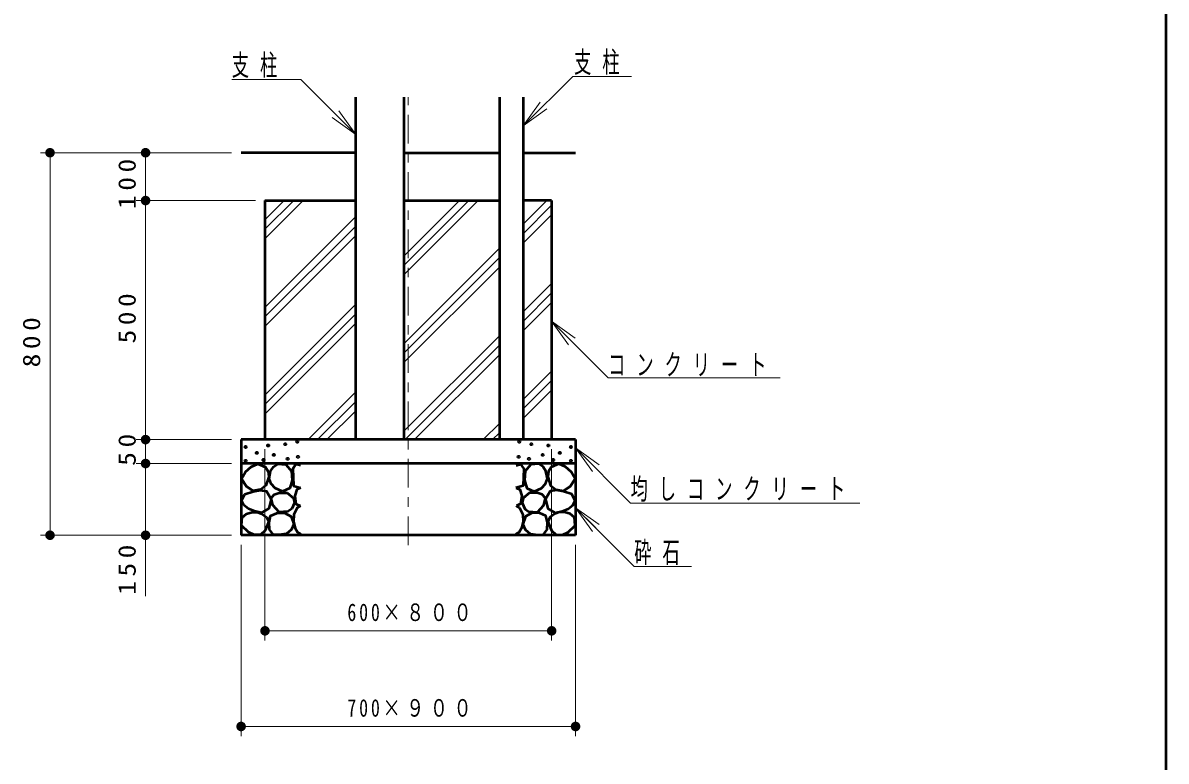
# Model space of a CAD drawing. Units: millimetres on the paper, with parts at other scales. Extents: x -385 to 0, y -594 to 267.
# Drawn here: x -119.6 to 0, y -515.5 to -438.3 of the extents above; entities that cross this region are included whole.
import ezdxf

# ---------------------------------------------------------------- set-up
doc = ezdxf.new("R2010")
doc.units = ezdxf.units.MM
doc.linetypes.add('USER2', pattern=[6, 3, -1, 1, -1])
doc.layers.add('LY_1', color=140, linetype='Continuous', lineweight=50)
doc.styles.add('ＭＳ ゴシック', font='')
doc.styles.get('ＭＳ ゴシック').set_extended_font_data('MS Gothic')

# ---------------------------------------------------------------- blocks, each defined once
blk = doc.blocks.new('filled_dot')
at = {"color": 0, "linetype": 'Continuous', "lineweight": -2, "const_width": 1.25}
blk.add_lwpolyline([(-0.625, 0, 1), (0.625, 0, 1)], format="xyb", close=True, dxfattribs=at)

msp = doc.modelspace()

# ---------------------------------------------------------------- linework, layer by layer
at = {"layer": 'LY_1', "color": 7}
for p, q in [((0, -594), (0, -327)), ((-84.849, -451.878), (-96.809, -451.878)), ((-79.769, -451.878), (-69.779, -451.878)), ((-67.279, -451.878), (-61.809, -451.878))]:
    msp.add_line(p, q, dxfattribs=at)
at = {"layer": 'LY_1', "color": 7, "lineweight": 13}
for p, q in [((-67.279, -449.065), (-62.108, -443.893)), ((-62.108, -443.893), (-55.959, -443.893)), ((-97.779, -444.204), (-90.563, -444.204)), ((-84.798, -449.969), (-90.563, -444.204)), ((-67.279, -449.065), (-65.512, -446.59)), ((-67.279, -449.065), (-65.158, -446.943)), ((-64.805, -447.297), (-67.279, -449.065)), ((-84.798, -449.969), (-87.273, -448.201)), ((-84.798, -449.969), (-86.919, -447.848)), ((-86.566, -447.494), (-84.798, -449.969)), ((-107.809, -451.878), (-117.809, -451.878)), ((-116.809, -491.878), (-116.809, -451.878)), ((-97.809, -451.878), (-107.809, -451.878)), ((-106.809, -456.878), (-106.809, -451.878)), ((-95.309, -456.878), (-107.809, -456.878)), ((-106.809, -481.878), (-106.809, -456.878)), ((-94.309, -458.894), (-92.294, -456.878)), ((-94.309, -459.884), (-91.304, -456.878)), ((-94.309, -460.874), (-90.314, -456.878)), ((-79.769, -462.682), (-73.966, -456.878)), ((-79.769, -463.672), (-72.976, -456.878)), ((-79.769, -464.662), (-71.986, -456.878)), ((-67.279, -459.356), (-64.802, -456.878)), ((-67.279, -460.346), (-64.309, -457.376)), ((-94.309, -468.058), (-84.849, -458.598)), ((-67.279, -461.336), (-64.309, -458.366)), ((-94.309, -469.048), (-84.849, -459.588)), ((-94.309, -470.038), (-84.849, -460.578)), ((-79.769, -471.846), (-69.779, -461.856)), ((-79.769, -472.836), (-69.779, -462.846)), ((-79.769, -473.826), (-69.779, -463.836)), ((-67.279, -468.52), (-64.309, -465.55)), ((-67.279, -469.51), (-64.309, -466.54)), ((-94.309, -477.222), (-84.849, -467.762)), ((-67.279, -470.5), (-64.309, -467.53)), ((-94.309, -478.212), (-84.849, -468.752)), ((-94.309, -479.202), (-84.849, -469.742)), ((-62.542, -471.973), (-64.309, -469.498)), ((-64.309, -469.498), (-61.835, -471.265)), ((-64.309, -469.498), (-62.188, -471.619)), ((-64.309, -469.498), (-58.393, -475.414)), ((-79.769, -481.01), (-69.779, -471.02)), ((-79.648, -481.878), (-69.779, -472.01)), ((-78.658, -481.878), (-69.779, -473)), ((-67.279, -477.684), (-64.309, -474.714)), ((-67.279, -478.674), (-64.309, -475.704)), ((-58.393, -475.414), (-40.393, -475.414)), ((-89.802, -481.878), (-84.849, -476.926)), ((-67.279, -479.664), (-64.309, -476.694)), ((-88.812, -481.878), (-84.849, -477.916)), ((-87.822, -481.878), (-84.849, -478.906)), ((-71.474, -481.878), (-69.779, -480.184)), ((-97.809, -481.878), (-107.809, -481.878)), ((-106.809, -484.378), (-106.809, -481.878)), ((-70.484, -481.878), (-69.779, -481.174)), ((-94.309, -482.878), (-94.309, -502.878)), ((-64.309, -482.878), (-64.309, -502.878)), ((-60.042, -485.229), (-61.809, -482.754)), ((-61.809, -482.754), (-59.335, -484.522)), ((-61.809, -482.754), (-59.688, -484.875)), ((-61.809, -482.754), (-56.047, -488.516)), ((-97.809, -484.378), (-107.809, -484.378)), ((-106.809, -498.248), (-106.809, -484.378)), ((-60.042, -491.473), (-61.809, -488.998)), ((-61.809, -488.998), (-59.335, -490.766)), ((-61.809, -488.998), (-59.688, -491.12)), ((-61.809, -488.998), (-55.664, -495.144)), ((-56.047, -488.516), (-32.047, -488.516)), ((-107.809, -491.878), (-117.809, -491.878)), ((-97.809, -491.878), (-107.809, -491.878)), ((-96.809, -492.878), (-96.809, -512.878)), ((-61.809, -492.878), (-61.809, -512.878)), ((-55.664, -495.144), (-49.664, -495.144)), ((-64.309, -501.878), (-94.309, -501.878)), ((-61.809, -511.878), (-96.809, -511.878))]:
    msp.add_line(p, q, dxfattribs=at)
at = {"layer": 'LY_1'}
for p, q in [((-84.849, -446.072), (-84.849, -481.878)), ((-79.769, -446.072), (-79.769, -481.878)), ((-69.779, -446.072), (-69.779, -481.878)), ((-67.279, -446.072), (-67.279, -481.878)), ((-94.309, -456.878), (-94.309, -481.878)), ((-94.309, -456.878), (-84.849, -456.878)), ((-79.769, -456.878), (-69.779, -456.878)), ((-64.309, -456.878), (-67.279, -456.878)), ((-64.309, -456.878), (-64.309, -481.878)), ((-96.809, -481.878), (-96.809, -491.878)), ((-61.809, -481.878), (-96.809, -481.878)), ((-61.809, -481.878), (-61.809, -491.878)), ((-61.809, -484.378), (-96.809, -484.378)), ((-61.809, -491.878), (-96.809, -491.878))]:
    msp.add_line(p, q, dxfattribs=at)
at = {"layer": 'LY_1', "color": 7, "linetype": 'USER2', "lineweight": 13}
msp.add_line((-79.309, -492.902), (-79.309, -446.072), dxfattribs=at)
at = {"layer": 'LY_1'}
for points in [[(-95.564, -487.238), (-96.234, -486.785), (-96.759, -485.97), (-96.343, -485.246), (-95.745, -484.739), (-95.057, -484.413), (-94.242, -484.757), (-93.972, -485.219), (-93.898, -485.753), (-94.206, -486.677), (-94.731, -487.111)], [(-92.465, -487.296), (-93.241, -486.951), (-93.661, -486.499), (-93.867, -485.937), (-93.716, -485.183), (-93.406, -484.726), (-92.961, -484.428), (-92.12, -484.471), (-91.537, -485.161), (-91.451, -486.132), (-91.71, -486.951)], [(-66.154, -487.296), (-65.377, -486.951), (-64.958, -486.499), (-64.752, -485.937), (-64.903, -485.183), (-65.213, -484.726), (-65.658, -484.428), (-66.499, -484.471), (-67.081, -485.161), (-67.168, -486.132), (-66.909, -486.951)], [(-63.055, -487.238), (-62.385, -486.785), (-61.86, -485.97), (-62.276, -485.246), (-62.874, -484.739), (-63.562, -484.413), (-64.377, -484.757), (-64.647, -485.219), (-64.721, -485.753), (-64.413, -486.677), (-63.888, -487.111)], [(-95.419, -489.375), (-96.053, -489.103), (-96.524, -488.743), (-96.759, -488.27), (-96.415, -487.582), (-95.546, -487.292), (-94.812, -487.157), (-94.169, -487.256), (-93.68, -488.107), (-93.898, -489.067), (-94.676, -489.52)], [(-92.832, -489.453), (-93.479, -488.741), (-93.651, -487.987), (-93.332, -487.631), (-92.81, -487.426), (-91.99, -487.426), (-91.343, -487.987), (-91.235, -488.483), (-91.516, -489.108), (-91.904, -489.41)], [(-65.787, -489.453), (-65.14, -488.741), (-64.968, -487.987), (-65.287, -487.631), (-65.809, -487.426), (-66.628, -487.426), (-67.276, -487.987), (-67.383, -488.483), (-67.103, -489.108), (-66.715, -489.41)], [(-63.2, -489.375), (-62.566, -489.103), (-62.095, -488.743), (-61.86, -488.27), (-62.204, -487.582), (-63.073, -487.292), (-63.807, -487.157), (-64.449, -487.256), (-64.938, -488.107), (-64.721, -489.067), (-63.942, -489.52)], [(-95.437, -491.82), (-96.053, -491.566), (-96.759, -490.86), (-96.687, -490.009), (-96.245, -489.628), (-95.654, -489.465), (-95.138, -489.48), (-94.64, -489.647), (-94.156, -489.986), (-93.898, -490.443), (-94.278, -491.367), (-94.749, -491.802)], [(-93.889, -490.532), (-93.716, -489.842), (-93.069, -489.561), (-92.271, -489.518), (-91.581, -489.906), (-91.279, -490.704), (-91.537, -491.265), (-92.055, -491.74), (-92.875, -491.847), (-93.457, -491.804), (-93.828, -491.273)], [(-64.73, -490.532), (-64.903, -489.842), (-65.55, -489.561), (-66.348, -489.518), (-67.038, -489.906), (-67.34, -490.704), (-67.081, -491.265), (-66.564, -491.74), (-65.744, -491.847), (-65.162, -491.804), (-64.79, -491.273)], [(-63.182, -491.82), (-62.566, -491.566), (-61.86, -490.86), (-61.932, -490.009), (-62.374, -489.628), (-62.964, -489.465), (-63.481, -489.48), (-63.979, -489.647), (-64.463, -489.986), (-64.721, -490.443), (-64.341, -491.367), (-63.87, -491.802)]]:
    msp.add_lwpolyline(points, close=True, dxfattribs=at)
for points in [[(-90.596, -484.594), (-91.067, -484.431), (-91.392, -484.938), (-91.356, -485.753), (-91.32, -486.695), (-90.578, -486.912)], [(-68.023, -484.594), (-67.552, -484.431), (-67.226, -484.938), (-67.263, -485.753), (-67.299, -486.695), (-68.041, -486.912)], [(-90.596, -486.93), (-90.994, -487.111), (-91.175, -487.763), (-91.067, -488.578), (-90.614, -488.795)], [(-68.023, -486.93), (-67.625, -487.111), (-67.444, -487.763), (-67.552, -488.578), (-68.005, -488.795)], [(-90.596, -488.795), (-90.958, -489.013), (-91.302, -489.701), (-91.338, -490.425), (-91.157, -491.15), (-90.904, -491.548), (-90.559, -491.783)], [(-68.023, -488.795), (-67.661, -489.013), (-67.317, -489.701), (-67.281, -490.425), (-67.462, -491.15), (-67.715, -491.548), (-68.059, -491.783)]]:
    msp.add_lwpolyline(points, dxfattribs=at)
for centre in [(-90.931, -482.105), (-67.688, -482.105), (-96.325, -482.647), (-95.164, -483.267), (-93.976, -482.492), (-92.195, -482.363), (-66.423, -482.363), (-64.642, -482.492), (-63.455, -483.267), (-62.294, -482.647), (-96.325, -484.093), (-94.467, -484.015), (-93.383, -483.473), (-91.937, -483.886), (-90.853, -483.68), (-67.766, -483.68), (-66.682, -483.886), (-65.236, -483.473), (-64.152, -484.015), (-62.294, -484.093)]:
    msp.add_circle(centre, 0.0774, dxfattribs=at)

# ---------------------------------------------------------------- block references
at = {"layer": 'LY_1', "color": 7, "lineweight": 13, "xscale": 0.4, "yscale": 0.4}
for p, rotation in [((-116.809, -451.878), 270), ((-106.809, -451.878), 270), ((-106.809, -456.878), 270), ((-106.809, -456.878), 90), ((-106.809, -481.878), 270), ((-106.809, -481.878), 90), ((-106.809, -484.378), 270), ((-106.809, -484.378), 90), ((-116.809, -491.878), 90), ((-106.809, -491.878), 90), ((-64.309, -501.878), 180), ((-61.809, -511.878), 180)]:
    msp.add_blockref('filled_dot', p, dxfattribs=dict(at, rotation=rotation))
for p in [(-94.309, -501.878), (-96.809, -511.878)]:
    msp.add_blockref('filled_dot', p, dxfattribs=at)

# ---------------------------------------------------------------- texts
at = {"layer": 'LY_1', "color": 7, "style": 'ＭＳ ゴシック'}
for s, insert, char_height, attachment_point in [('\\T1.64;\\W0.6;支柱', (-97.779, -444.054), 2.199, 7), ('\\T1.64;\\W0.6;支柱', (-61.959, -443.743), 2.199, 7), ('\\T1.64;\\W0.6;コンクリート', (-58.393, -475.264), 2.199, 7), ('\\T1.64;\\W0.6;均しコンクリート', (-56.047, -488.366), 2.199, 7), ('\\T1.64;\\W0.6;砕石', (-55.664, -494.994), 2.199, 7), ('\\T1.32;\\W0.75;600×８００', (-78.893, -500.878), 1.833, 8), ('\\T1.32;\\W0.75;700×９００', (-78.893, -510.878), 1.833, 8)]:
    msp.add_mtext(s, dxfattribs=dict(at, insert=insert, char_height=char_height, attachment_point=attachment_point))
at = {"layer": 'LY_1', "color": 7, "char_height": 1.833, "attachment_point": 8, "rotation": 90, "style": 'ＭＳ ゴシック'}
for s, insert in [('\\T1.33;\\W1.15;100', (-107.809, -454.896)), ('\\T1.33;\\W1.15;500', (-107.809, -468.962)), ('\\T1.33;\\W1.15;800', (-117.809, -471.462)), ('\\T1.34;\\W1.15;50', (-107.809, -482.701)), ('\\T1.33;\\W1.15;150', (-107.809, -495.248))]:
    msp.add_mtext(s, dxfattribs=dict(at, insert=insert))

doc.saveas('drawing.dxf')
